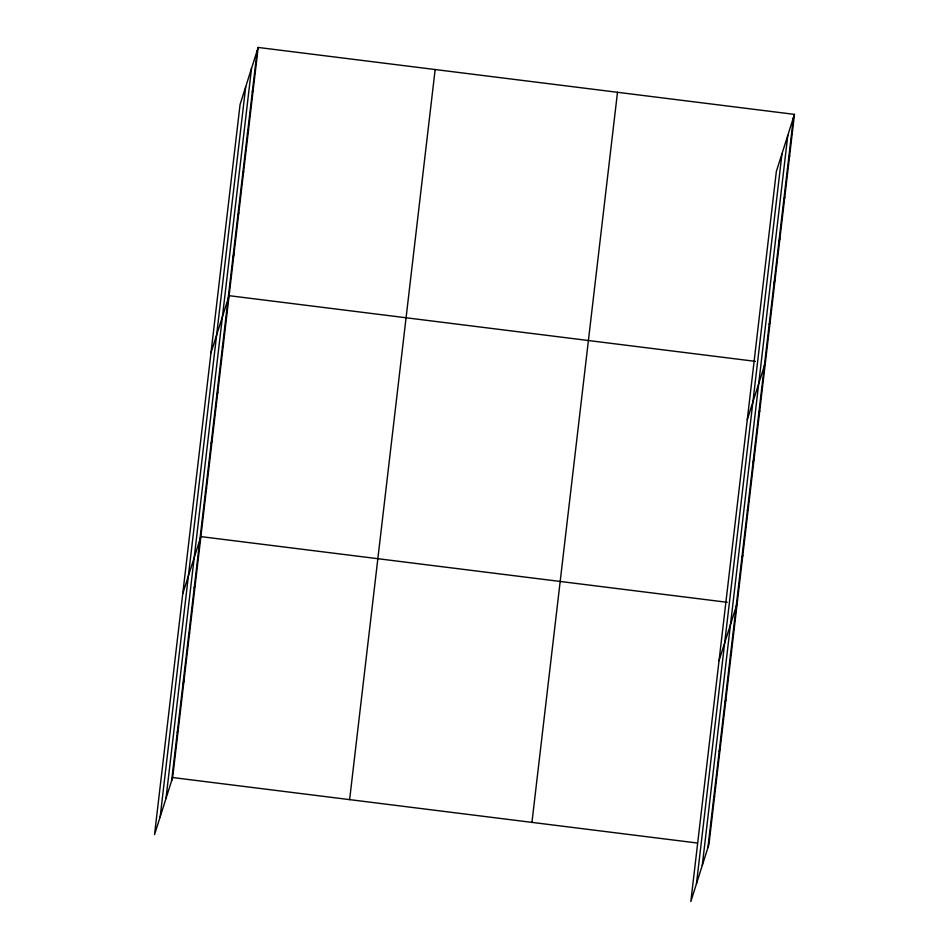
<?xml version="1.0" encoding="UTF-8"?>
<svg xmlns="http://www.w3.org/2000/svg" width="949" height="949" viewBox="0 0 949 949"><rect width="100%" height="100%" fill="white"/><g stroke="black" fill="none" stroke-linecap="round" stroke-linejoin="round"><path stroke-width="1.42" d="M160.167 816.852L245.708 86.774M165.98 798.548L251.509 68.458M171.615 780.79L257.155 50.7M258.175 47.45L240.073 104.532L154.533 834.622L172.647 777.539L258.175 47.45L794.467 114.378L708.927 844.468L690.825 901.55L776.353 171.461L794.467 114.378M349.623 799.627L435.152 69.538M531.95 822.38L617.491 92.29M696.459 883.78L781.988 153.691M702.26 865.476L787.8 135.387M707.895 847.718L793.435 117.629M252.304 92.065L253.336 88.826M247.452 133.441L248.484 130.191M242.612 174.818L243.644 171.567M237.76 216.182L238.792 212.932M232.92 257.559L233.94 254.308M210.986 352.767L229.1 295.685L755.392 361.355M222.422 347.109L223.454 343.87M216.775 395.294L217.807 392.056M211.129 443.48L212.161 440.241M205.482 491.677L206.514 488.427M182.766 593.694L200.868 536.612L727.159 602.295M194.201 588.048L195.221 584.798M188.554 636.233L189.575 632.983M182.908 684.419L183.94 681.168M177.261 732.604L178.293 729.354M788.583 158.993L789.615 155.755M783.744 200.369L784.776 197.119M778.892 241.746L779.924 238.496M774.04 283.11L775.072 279.86M769.2 324.487L770.232 321.237M747.278 419.695L765.38 362.613M758.702 414.037L759.734 410.798M753.055 462.222L754.087 458.984M747.421 510.408L748.441 507.169M741.774 558.593L742.806 555.355M719.045 660.623L737.159 603.54M730.481 654.964L731.513 651.726M724.834 703.162L725.866 699.911M719.188 751.347L720.22 748.097M713.541 799.533L714.573 796.282M172.647 777.539L697.515 843.044"/></g></svg>
